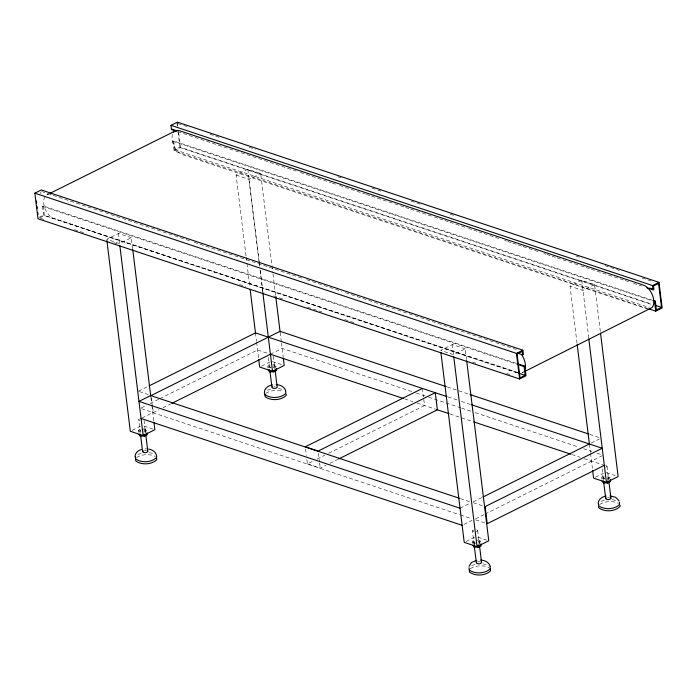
<?xml version="1.0" encoding="UTF-8"?>
<svg xmlns="http://www.w3.org/2000/svg" width="697" height="697" viewBox="0 0 697 697"><rect width="100%" height="100%" fill="white"/><g stroke="black" fill="none" stroke-linecap="round" stroke-linejoin="round"><path stroke-width="0.52" stroke-dasharray="3.48 2.61" d="M143.669 429.465L145.185 430.276L143.495 431.46M474.3 544.836L473.951 541.517L475.014 540.767M477.611 540.55L478.97 541.099L478.534 542.179M603.532 479.588L603.314 477.279L604.369 476.53M607.549 476.443L608.455 477.41L607.392 478.159M140.236 432.732L138.686 419.69L139.365 418.888M474.143 544.732L472.444 530.861L474.256 529.703M476.8 529.825L477.593 530.818L476.452 531.541M605.606 465.448L607.009 466.293L605.815 467.304M523.7 371.518L522.07 372.799L524.022 371.832M269.939 365.655L269.504 366.744L270.863 367.284M136.516 457.563C141.97 454.096 149.437 453.747 155.309 456.369M265.871 393.335C270.784 390.067 277.267 389.85 282.834 391.322M470.275 568.735C475.729 565.267 483.195 564.918 489.067 567.541M599.629 504.497C605.083 501.03 612.55 500.681 618.422 503.304M48.912 193.914L46.96 194.881A13.051 7.78 63.5 0 1 51.264 194.777M517.932 372.921L43.536 215.085L42.465 206.338L43.231 205.955L516.599 363.451M647.478 308.423L174.119 150.927L172.934 141.325L173.71 140.942L652.226 300.154M39.259 217.22L43.536 215.085M173.71 140.942L174.781 149.689L179.922 147.128L651.216 303.944M39.825 217.839L44.416 215.556L517.775 373.052M174.119 150.927L180.54 147.729L651.834 304.537M131.289 237.729L118.446 233.46L106.737 239.298L119.579 243.567L131.289 237.729L132.752 249.596M246.024 255.947L236.091 175.06L247.81 169.223L260.652 173.492L272.832 272.719M236.091 175.06L248.942 179.329L260.652 173.492M138.355 391.244L148.034 386.426M141.421 407.85L146.265 405.436M150.134 403.502L158.846 399.163M159.813 398.684L257.576 349.972L268.441 353.588M141.961 418.034L152.765 412.65L459.393 514.665M141.439 408.66L153.296 412.598L159.108 409.705M162.976 407.78L170.721 403.92M270.419 354.242L282.128 348.413L415.307 392.716M132.108 430.38L140.219 426.337M261.471 366.143L270.48 361.647M138.642 432.323L138.389 430.302L141.282 428.855M267.997 368.086L267.744 366.064L269.678 365.097M143.887 432.131L146.779 430.685L145.481 429.047L143.382 428.951M273.25 367.894L276.143 366.448L274.836 364.81L272.745 364.714M465.213 348.831L452.37 344.562L440.652 350.391L453.503 354.668L465.213 348.831L466.537 359.617M577.029 343.316L570.015 286.153L581.725 280.325L594.567 284.594L600.396 332.051M594.567 284.594L582.858 290.431L570.015 286.153M306.889 459.611L307.412 463.88L313.223 460.987M317.091 459.053L324.837 455.193M328.705 453.268L424.534 405.523L423.61 398.048M307.412 463.88L320.254 468.149L326.065 465.256M329.934 463.331L337.679 459.471M460.037 508.226L470.85 502.842M473.246 501.866L481.958 497.527M591.195 443.092L599.307 439.058M463.932 524.414L472.043 520.371M484.049 514.604L474.369 519.431L485.243 523.046M485.016 514.125L602.304 455.681M466.032 541.473L475.04 536.986M595.386 477.236L603.497 473.202M472.575 543.416L472.331 541.386L475.223 539.948M601.938 479.179L601.685 477.149L604.578 475.711M478.795 542.736L480.721 541.778L479.423 540.14L477.323 540.044M607.183 478.978L610.075 477.541L608.777 475.903L609.152 478.944M273.451 367.066L274.513 366.317L273.607 365.35M141.082 429.683L140.019 430.424L140.925 431.399M267.23 390.163L271.961 388.699M137.875 454.4L142.606 452.937M600.988 501.335L605.719 499.871M471.634 565.572L476.365 564.108M477.567 561.852L480.172 561.686M273.782 386.295L275.132 386.208M144.427 450.532L146.414 450.515M607.54 497.466L608.89 497.379M144.932 448.912L146.849 448.894M271.15 367.798L269.051 367.702L267.744 366.064M605.083 478.883L602.983 478.787L601.685 477.149M607.174 479.858L609.274 479.954M475.729 543.12L473.629 543.024L472.331 541.386M477.82 544.096L479.919 544.191M278.469 388.429L284.402 389.998M612.227 499.601L618.161 501.169M149.114 452.667L153.218 453.425M482.873 563.838L488.806 565.406M604.796 478.377L603.288 477.558M140.088 420.535L138.686 419.69M473.847 531.706L472.444 530.861M648.471 309.285L182.614 154.682A13.051 7.78 63.5 0 1 175.827 149.062M517.984 372.59L54.2 218.666A13.051 7.78 63.5 0 1 47.413 213.055A13.252 7.902 63.5 0 1 45.34 196.162M178.014 123.587L187.301 126.671M209.989 134.225L221.332 137.997M249.177 147.259L255.363 149.315M337.871 176.768L341.992 178.144M371.902 188.094L381.181 191.178M411.091 201.128L420.369 204.221M450.279 214.171L454.4 215.539M576.097 256.034L582.283 258.09M604.97 265.635L619.406 270.445M642.094 277.99L653.438 281.762M177.683 131.655L296.286 171.113M300.407 172.49L331.345 182.78M332.382 183.128L335.475 184.156M339.596 185.524L365.376 194.106M366.413 194.446L370.534 195.822M371.571 196.162L399.416 205.432M400.444 205.772L404.565 207.14M405.602 207.488L409.723 208.856M410.76 209.205L433.447 216.75M434.475 217.098L438.605 218.466M439.633 218.814L443.754 220.182M444.791 220.522L448.912 221.899M449.948 222.238L467.478 228.076M468.506 228.416L472.636 229.792M473.664 230.132L477.793 231.509M478.822 231.848L482.943 233.225M483.979 233.565L500.481 239.054M504.602 240.43L506.667 241.11M507.695 241.458L511.825 242.826M512.853 243.175L516.982 244.542M518.01 244.891L522.14 246.259M523.168 246.607L539.67 252.096M543.791 253.464L545.856 254.152M546.884 254.492L551.013 255.869M552.041 256.208L556.171 257.585M557.199 257.925L579.887 265.479M580.923 265.818L585.044 267.195M586.072 267.535L590.202 268.903M591.23 269.251L624.233 280.229M625.261 280.569L629.391 281.945M633.512 283.322L641.763 286.066M172.934 141.325L654.553 301.566M174.781 149.689L649.177 307.525M41.637 191.536L190.142 240.944M194.271 242.321L302.55 278.347M306.68 279.724L341.739 291.39M345.52 292.679L517.061 349.72M42.465 206.338L516.86 364.174M40.461 218.335L44.591 219.703M74.501 229.653L83.779 232.746M113.689 242.695L117.81 244.063M239.507 284.559L245.692 286.615M273.538 295.877L284.881 299.649M307.569 307.203L322.005 312.003M344.693 319.557L356.036 323.33M472.575 362.1L476.704 363.477M506.606 373.426L510.735 374.794M447.282 386.974L469.987 394.528M589.749 434.379L601.102 438.16M447.953 396.933L457.249 400.026M461.379 401.402L470.667 404.487M416.336 393.064L427.697 396.846M428.725 397.185L460.734 407.832M461.762 408.181L471.059 411.265M475.188 412.641L578.423 446.995M583.589 448.711L591.849 451.456M597.007 453.172L601.136 454.549M404.626 398.902L412.885 401.646M417.015 403.023L435.599 409.2M450.053 414.009L472.766 421.572M571.871 454.549L580.131 457.293M584.26 458.67L603.349 465.012M272.37 361.534L282.25 364.819M606.285 472.627L615.181 475.589M139.348 391.575L148.234 394.537M473.263 502.676L483.143 505.961M460.395 498.616L470.719 502.049M460.421 515.005L471.782 518.786M144 426.094L152.887 429.056M477.915 537.195L486.811 540.158M474.866 542.484L473.925 541.796M138.389 430.302L139.696 431.931M608.481 477.131L608.725 479.153M607.009 466.293L608.577 479.092M581.725 280.325L588.878 338.559M602.06 468.759L603.506 480.494M589.392 443.989L590.446 452.536M590.542 453.329L592.398 468.428M479.423 540.14L479.789 543.181M479.118 541.369L479.37 543.39M477.654 530.53L479.222 543.329M452.37 344.562L453.695 355.348M422.434 388.438L423.48 396.985M318.424 453.207L319.47 461.745M319.601 462.817L320.254 468.149M305.582 448.929L306.366 455.341M272.963 273.799L275.751 296.452M280.159 332.399L281.344 342M281.44 342.828L283.165 356.847M274.836 364.81L275.341 368.87M273.381 356.193L274.949 368.992M247.81 169.223L259.328 263.057M259.458 264.137L259.728 266.289M260.251 270.602L262.9 292.174M248.942 179.329L258.875 260.225M259.005 261.297L259.537 265.609M260.059 269.931L262.708 291.494M268.301 357.587L269.6 368.495M246.163 257.027L246.825 262.421M246.956 263.501L249.866 287.225M255.477 332.896L256.522 341.434M256.618 342.227L258.604 358.406M177.395 122.132L177.918 126.401M178.702 132.796L180.54 147.729M176.986 123.238L177.369 126.357M178.005 131.55L179.922 147.128M151.467 397.656L152.512 406.194M152.643 407.266L153.296 412.598M150.892 397.351L151.719 404.103M151.85 405.175L153.802 421.084M145.481 429.047L145.856 432.088M144.026 420.43L145.464 432.157M145.185 430.276L145.56 433.316M118.446 233.46L119.771 244.246M43.231 205.955L44.416 215.556M40.714 192.05L40.923 193.757M175.827 149.062A13.252 7.902 63.5 0 1 172.629 134.172"/><path stroke-width="1.05" d="M264.363 392.794C264.233 388.395 268.38 385.406 272.396 384.901M135.061 456.308C135.244 452.911 138.163 450.384 141.291 449.556M135.288 456.579L135.549 458.896C141.43 463.052 151.293 462.634 156.511 457.563L156.747 456.378M135.549 458.713L135.81 461.022C141.691 465.187 151.554 464.768 156.773 459.689L156.511 457.38M145.856 435.364L147.825 451.36C147.415 453.355 141.134 452.937 143.294 450.881M264.904 394.476L265.165 396.793C271.046 400.949 280.917 400.531 286.127 395.452L286.371 394.275M275.088 370.055L277.179 387.123C276.648 388.848 271.516 388.996 272.257 386.896M469.046 567.75L469.308 570.068C475.188 574.223 485.051 573.805 490.27 568.735L490.008 566.417M469.308 569.885L469.569 572.193C475.45 576.349 485.312 575.94 490.531 570.86L490.27 568.552M479.614 546.535L481.583 562.531C480.852 564.143 476.835 564.431 476.426 562.575M598.183 503.243C598.401 499.139 602.408 496.595 606.146 496.072M598.401 503.513L598.662 505.83C604.543 509.986 614.414 509.568 619.624 504.497L619.363 502.18M608.978 482.298L610.938 498.294C610.398 500.019 605.275 500.167 606.015 498.067M620.13 505.447L619.886 506.623C614.676 511.703 604.804 512.121 598.923 507.956L598.427 506.824M469.055 566.321L471.433 562.54L476.792 560.31M524.989 371.344L652.122 307.534A13.252 7.902 63.5 0 0 650.048 290.64A13.051 7.78 63.5 0 0 643.261 285.029L179.678 130.792A13.051 7.78 63.5 0 0 173.753 132.177M518.664 364.139L524.85 366.195L526.026 375.796L519.605 378.994L37.995 218.753L34.85 193.156L41.271 189.959L522.881 350.199L523.412 354.468L522.637 354.851L517.479 353.135M176.655 131.315L171.497 129.598L170.974 125.329L177.395 122.132L659.005 282.372L662.15 307.969L655.729 311.167L649.543 309.111M171.497 129.598L172.264 129.215L175.365 130.243M49.879 193.426L175.383 130.897M149.001 385.946L255.477 332.896L446.925 396.593M151.197 395.521L280.028 331.328L446.246 386.635M171.689 403.441L270.419 354.242L403.598 398.553M106.868 240.369L130.313 431.277L143.155 435.547L154.865 429.709L153.941 422.164M258.744 359.486L259.667 367.04L272.51 371.309L284.219 365.472L283.296 357.927M138.886 434.353L140.193 435.991L144.384 436.183L147.285 434.736L147.032 432.715M422.434 388.438L305.321 446.794L318.163 451.072L435.276 392.716L437.376 409.792L338.646 458.983M34.85 193.156L516.46 353.396L522.881 350.199M170.974 125.329L652.584 285.57L659.005 282.372M646.921 287.783L653.106 289.839L653.882 289.455L653.464 286.04L658.595 283.479L661.531 307.368L656.391 309.93L655.319 301.182L653.255 300.503M517.888 364.522L524.074 366.578L524.85 366.195M655.319 301.182L654.553 301.566L655.729 311.167M524.074 366.578L525.155 375.326L520.014 377.887L517.078 353.998L522.219 351.436L522.637 354.851M482.925 497.039L589.392 443.989M604.334 465.343L487.22 523.7L485.121 506.623L602.234 448.267L471.703 404.835M440.922 352.551L464.228 542.371L477.07 546.648L488.78 540.811L466.668 360.697M592.659 470.588L593.583 478.133L606.425 482.411L618.143 476.574L600.526 333.131M472.827 545.446L474.126 547.075L478.325 547.276L481.218 545.829L480.974 543.799M602.182 481.209L603.489 482.838L607.679 483.038L610.581 481.592L610.328 479.562M607.889 482.211L608.385 481.993M273.355 371.283L273.956 371.118M648.471 309.285L650.493 308.815M268.249 370.116L269.547 371.754L273.747 371.945L276.639 370.499L276.387 368.478M272.004 371.388L270.776 371.213M276.204 384.657C280.133 384.753 284.515 386.696 285.735 390.721M609.962 495.828L615.765 497.344L619.006 500.777M480.608 560.066C484.537 560.161 488.919 562.104 490.139 566.13M148.661 449.086C152.277 449.539 155.78 451.961 156.616 455.655M649.752 288.079L652.845 289.107M655.346 305.312L661.531 307.368M518.96 373.27L525.155 375.326M469.987 394.528L588.712 434.031M436.627 409.548L449.016 413.669M473.794 421.912L570.843 454.2M459.358 498.268L150.674 395.565L138.964 401.402L460.037 508.226M141.055 418.479L462.128 525.311M610.093 497.58L610.938 498.294M481.174 562.017L481.583 562.531M147.415 450.846L147.825 451.36M285.604 391.008L285.866 393.326C280.656 398.396 270.784 398.815 264.904 394.659L264.407 393.526M652.584 285.57L653.106 289.839M607.436 481.008L607.679 483.038M588.817 338.969L606.425 482.411M603.637 481.557L605.728 498.625M603.236 480.817L603.489 482.838M577.168 344.396L589.479 444.703M516.46 353.396L519.605 378.994M478.072 545.246L478.325 547.276M453.764 356.82L477.07 546.648M474.404 546.866L476.373 562.862M473.882 545.054L474.126 547.075M275.881 297.523L280.116 332.042M262.847 292.574L272.51 371.309M270.009 371.457L271.969 387.454M269.295 369.724L269.547 371.754M250.136 289.386L255.564 333.602M132.752 249.596L150.761 396.279M144.14 434.153L144.384 436.183M119.849 245.727L143.155 435.547M140.646 435.695L142.615 451.691M139.94 433.961L140.193 435.991M36.357 201.024L36.619 203.106M37.002 206.216L37.255 208.298M37.76 212.454L38.021 214.528M521.626 354.634A13.252 7.902 63.5 0 1 525.076 368.722"/></g></svg>
